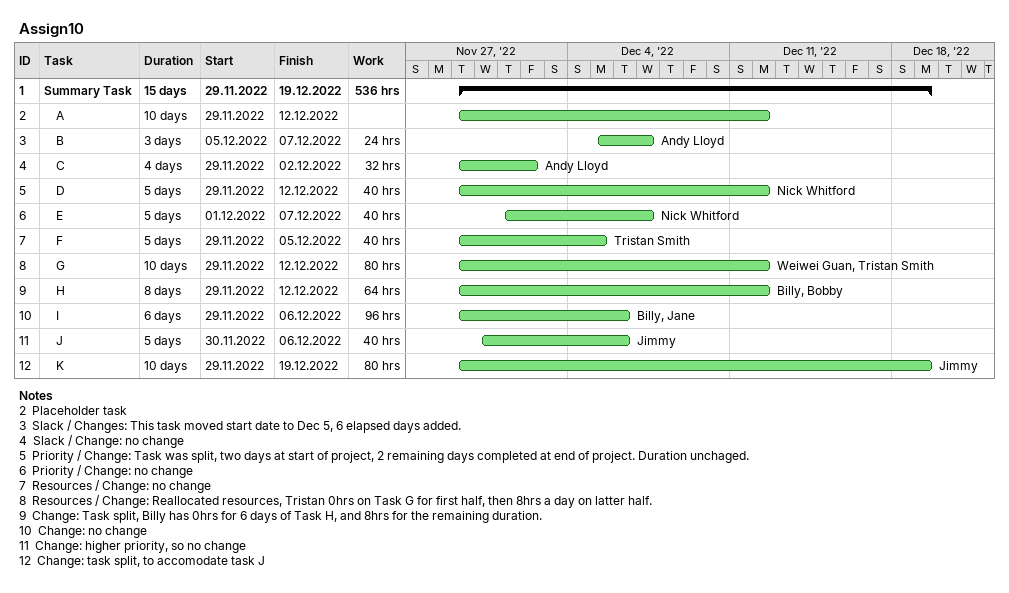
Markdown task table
Assign10

| ID | Level | Task | Duration | Start | Finish | Resources | Work (h) |
|---|---|---|---|---|---|---|---|
| 1 | 1 | **Summary Task** | 15d | 2022-11-29 | 2022-12-19 |  | 536 |
| 2 | 2 | A | 10d | 2022-11-29 | 2022-12-12 |  |  |
| 3 | 2 | B | 3d | 2022-12-05 | 2022-12-07 | Andy Lloyd | 24 |
| 4 | 2 | C | 4d | 2022-11-29 | 2022-12-02 | Andy Lloyd | 32 |
| 5 | 2 | D | 5d | 2022-11-29 | 2022-12-12 | Nick Whitford | 40 |
| 6 | 2 | E | 5d | 2022-12-01 | 2022-12-07 | Nick Whitford | 40 |
| 7 | 2 | F | 5d | 2022-11-29 | 2022-12-05 | Tristan Smith | 40 |
| 8 | 2 | G | 10d | 2022-11-29 | 2022-12-12 | Weiwei Guan, Tristan Smith | 80 |
| 9 | 2 | H | 8d | 2022-11-29 | 2022-12-12 | Billy, Bobby | 64 |
| 10 | 2 | I | 6d | 2022-11-29 | 2022-12-06 | Billy, Jane | 96 |
| 11 | 2 | J | 5d | 2022-11-30 | 2022-12-06 | Jimmy | 40 |
| 12 | 2 | K | 10d | 2022-11-29 | 2022-12-19 | Jimmy | 80 |

Notes
- 2: Placeholder task
- 3: Slack / Changes: This task moved start date to Dec 5, 6 elapsed days added.
- 4: Slack / Change: no change
- 5: Priority / Change: Task was split, two days at start of project, 2 remaining days completed at end of project. Duration unchaged.
- 6: Priority / Change: no change
- 7: Resources / Change: no change
- 8: Resources / Change: Reallocated resources, Tristan 0hrs on Task G for first half, then 8hrs a day on latter half.
- 9: Change: Task split, Billy has 0hrs for 6 days of Task H, and 8hrs for the remaining duration.
- 10: Change: no change
- 11: Change: higher priority, so no change
- 12: Change: task split, to accomodate task J
